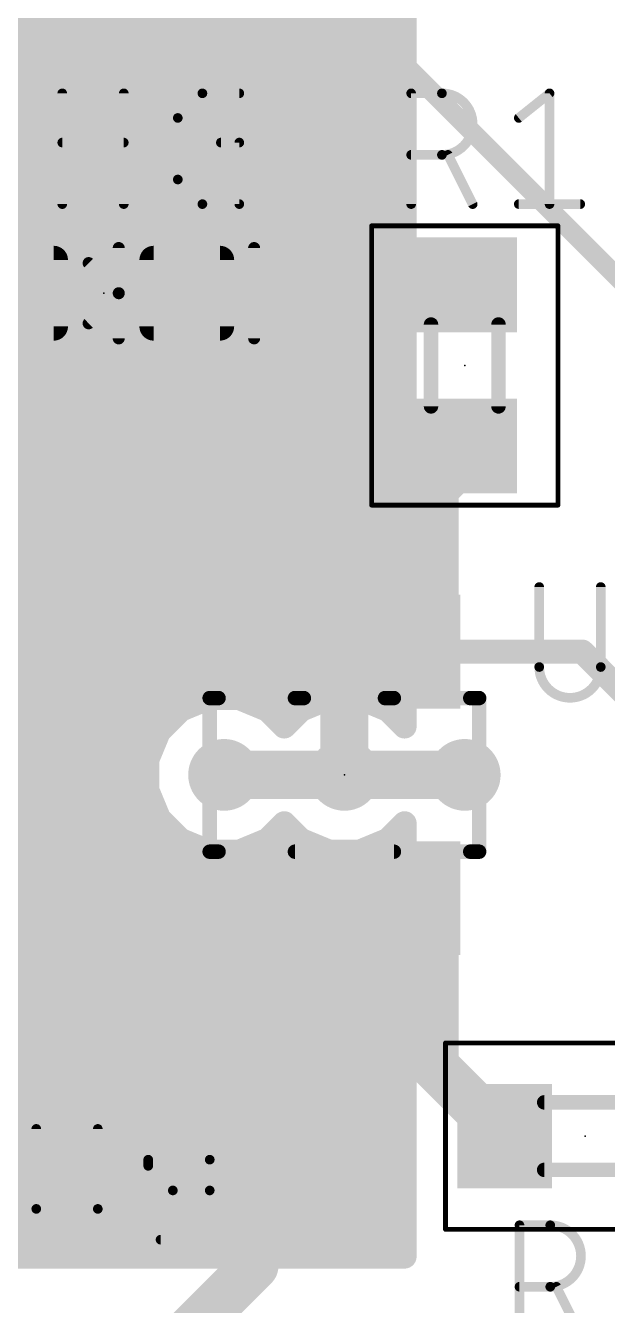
# Model space of a CAD drawing. Extents: x 0 to 102, y 0 to 61.
# Drawn here: x 18.23 to 24.37, y 36.31 to 49.81 of the extents above; entities that cross this region are included whole.
import ezdxf

# ---------------------------------------------------------------- set-up
doc = ezdxf.new("R2010")
doc.units = 0
for name, color, linetype in [('1', 12, 'CONTINUOUS'), ('15', 30, 'CONTINUOUS'), ('16', 132, 'CONTINUOUS'), ('18', 110, 'CONTINUOUS'), ('21', 253, 'CONTINUOUS'), ('23', 53, 'CONTINUOUS'), ('25', 253, 'CONTINUOUS'), ('39', 12, 'CONTINUOUS'), ('51', 253, 'CONTINUOUS')]:
    doc.layers.add(name, color=color, linetype=linetype)

# ---------------------------------------------------------------- blocks, each defined once
blk = doc.blocks.new('RECT160000X160000R30')
at = {"const_width": 0.15}
blk.add_lwpolyline([(0.425, -0.35), (0.425, 0.35, 0.4142), (0.35, 0.425), (-0.35, 0.425, 0.4142), (-0.425, 0.35), (-0.425, -0.35, 0.4142), (-0.35, -0.425), (0.35, -0.425, 0.4142)], format="xyb", close=True, dxfattribs=at)
blk.add_solid([(-0.3754, -0.3754), (0.3754, -0.3754), (-0.3754, 0.3754), (0.3754, 0.3754)])
blk = doc.blocks.new('RECT')
blk.add_solid([(-0.5, -0.5), (0.5, -0.5), (-0.5, 0.5), (0.5, 0.5)])
blk = doc.blocks.new('ROUNDV')
at = {"const_width": 0.5}
blk.add_lwpolyline([(0, -0.25, 1), (0, 0.25, 1), (0, -0.25)], format="xyb", dxfattribs=at)

msp = doc.modelspace()

# ---------------------------------------------------------------- linework, layer by layer
at = {"layer": '1'}
for points, const_width in [([(18.173, 46.99), (17.907, 46.724)], 0.254), ([(22.86, 47.078), (19.927, 46.99)], 0.254), ([(22.9235, 45.3145), (22.86, 45.378)], 0.508), ([(22.9235, 45.3145), (22.54, 44.931)], 0.508), ([(18.415, 42.799), (18.415, 45.085)], 0.3048), ([(18.415, 45.085), (20.828, 45.085)], 0.3048), ([(20.828, 45.085), (20.828, 44.2164)], 0.3048), ([(22.54, 43.21), (22.54, 44.931)], 0.508), ([(18.415, 44.8056), (20.828, 44.8056)], 0.3048), ([(20.64, 44.13), (20.32, 44.45)], 0.508), ([(18.415, 44.5008), (20.828, 44.5008)], 0.3048), ([(18.415, 44.196), (20.2354, 44.196)], 0.3048), ([(20.1155, 44.1352), (20.0398, 44.0595)], 0.3048), ([(20.2081, 44.1887), (20.1155, 44.1352)], 0.3048), ([(20.3115, 44.2164), (20.2081, 44.1887)], 0.3048), ([(20.64, 44.2164), (20.3115, 44.2164)], 0.3048), ([(20.64, 43.21), (20.64, 44.13)], 0.508), ([(20.828, 44.2164), (20.64, 44.2164)], 0.3048), ([(20.64, 44.2164), (20.64, 43.21)], 0.3048), ([(20.64, 43.21), (20.64, 44.2164)], 0.3048), ([(20.64, 44.196), (20.64, 44.196)], 0.3048), ([(20.0398, 44.0595), (19.9863, 43.9669)], 0.3048), ([(18.415, 43.8912), (19.966, 43.8912)], 0.3048), ([(19.9863, 43.9669), (19.9586, 43.8635)], 0.3048), ([(19.9586, 43.8635), (19.9586, 43.21)], 0.3048), ([(20.64, 43.8912), (20.64, 43.8912)], 0.3048), ([(18.415, 43.5864), (19.9586, 43.5864)], 0.3048), ([(20.64, 43.5864), (20.64, 43.5864)], 0.3048), ([(21.59, 43.21), (21.59, 41.91)], 0.508), ([(18.415, 43.2816), (19.9586, 43.2816)], 0.3048), ([(19.9586, 43.21), (20.64, 43.21)], 0.3048), ([(20.64, 43.21), (19.9586, 43.21)], 0.3048), ([(19.9586, 43.21), (19.9586, 42.799)], 0.3048), ([(20.64, 43.2816), (20.64, 43.2816)], 0.3048), ([(20.64, 43.21), (20.64, 43.21)], 0.3048), ([(20.64, 43.21), (20.64, 43.21)], 0.3048), ([(22.54, 43.21), (24.1, 43.21)], 0.254), ([(24.1, 43.21), (25.4, 41.91)], 0.254), ([(18.415, 42.9768), (19.9586, 42.9768)], 0.3048), ([(19.9586, 42.799), (18.415, 42.799)], 0.3048), ([(21.59, 41.91), (20.32, 41.91)], 0.508), ([(21.59, 41.91), (22.86, 41.91)], 0.508), ([(17.907, 40.61), (20.64, 40.61)], 0.508), ([(20.64, 36.73), (20.64, 40.61)], 0.508), ([(22.54, 40.61), (22.54, 38.84)], 0.508), ([(22.54, 38.84), (23.28, 38.1)], 0.508), ([(20.64, 36.73), (19.47, 35.56)], 0.508)]:
    msp.add_lwpolyline(points, dxfattribs=dict(at, const_width=const_width))
for points, const_width in [([(18.2179, 46.9451, 1), (18.1281, 47.0349)], 0.127), ([(19.9251, 47.0535, 1), (19.9289, 46.9265)], 0.127), ([(22.8619, 47.0145, 1), (22.8581, 47.1415)], 0.127), ([(22.9498, 45.4678, 1), (22.7702, 45.2882)], 0.254), ([(23.0133, 45.2247, 1), (22.8337, 45.4043)], 0.254), ([(22.8337, 45.2247, 1), (23.0133, 45.4043)], 0.254), ([(18.4912, 45.085, 1), (18.3388, 45.085)], 0.1524), ([(18.415, 45.1612, 1), (18.415, 45.0088)], 0.1524), ([(20.9042, 45.085, 1), (20.7518, 45.085)], 0.1524), ([(20.828, 45.0088, 1), (20.828, 45.1612)], 0.1524), ([(22.667, 44.931, 1), (22.413, 44.931)], 0.254), ([(22.4502, 45.0208, 1), (22.6298, 44.8412)], 0.254), ([(18.415, 44.8818, 1), (18.415, 44.7294)], 0.1524), ([(20.828, 44.7294, 1), (20.828, 44.8818)], 0.1524), ([(20.4098, 44.5398, 1), (20.2302, 44.3602)], 0.254), ([(18.415, 44.577, 1), (18.415, 44.4246)], 0.1524), ([(20.828, 44.4246, 1), (20.828, 44.577)], 0.1524), ([(18.415, 44.2722, 1), (18.415, 44.1198)], 0.1524), ([(20.0774, 44.2012, 1), (20.1536, 44.0692)], 0.1524), ([(20.1693, 44.0813, 1), (20.0616, 44.1891)], 0.1524), ([(20.1884, 44.2623, 1), (20.2279, 44.1151)], 0.1524), ([(20.2462, 44.1227, 1), (20.17, 44.2547)], 0.1524), ([(20.3115, 44.2926, 1), (20.3115, 44.1402)], 0.1524), ([(20.2354, 44.1198, 1), (20.2354, 44.2722)], 0.1524), ([(20.3312, 44.1428, 1), (20.2918, 44.29)], 0.1524), ([(20.767, 44.13, 1), (20.513, 44.13)], 0.254), ([(20.5502, 44.0402, 1), (20.7298, 44.2198)], 0.254), ([(20.64, 44.2926, 1), (20.64, 44.1402)], 0.1524), ([(20.7162, 44.2164, 1), (20.5638, 44.2164)], 0.1524), ([(20.7162, 44.2164, 1), (20.5638, 44.2164)], 0.1524), ([(20.64, 44.2722, 1), (20.64, 44.1198)], 0.1524), ([(20.64, 44.1402, 1), (20.64, 44.2926)], 0.1524), ([(20.64, 44.1198, 1), (20.64, 44.2722)], 0.1524), ([(20.7518, 44.2164, 1), (20.9042, 44.2164)], 0.1524), ([(20.828, 44.1402, 1), (20.828, 44.2926)], 0.1524), ([(19.9859, 44.1134, 1), (20.0937, 44.0057)], 0.1524), ([(20.1058, 44.0214, 1), (19.9738, 44.0976)], 0.1524), ([(18.415, 43.9674, 1), (18.415, 43.815)], 0.1524), ([(20.0348, 43.8635, 1), (19.8824, 43.8635)], 0.1524), ([(19.9203, 44.005, 1), (20.0523, 43.9288)], 0.1524), ([(20.0599, 43.9471, 1), (19.9127, 43.9866)], 0.1524), ([(19.966, 43.815, 1), (19.966, 43.9674)], 0.1524), ([(20.64, 43.9674, 1), (20.64, 43.815)], 0.1524), ([(20.64, 43.815, 1), (20.64, 43.9674)], 0.1524), ([(19.885, 43.8832, 1), (20.0322, 43.8438)], 0.1524), ([(18.415, 43.6626, 1), (18.415, 43.5102)], 0.1524), ([(19.9586, 43.5102, 1), (19.9586, 43.6626)], 0.1524), ([(20.64, 43.6626, 1), (20.64, 43.5102)], 0.1524), ([(20.64, 43.5102, 1), (20.64, 43.6626)], 0.1524), ([(21.717, 43.21, 1), (21.463, 43.21)], 0.254), ([(18.415, 43.3578, 1), (18.415, 43.2054)], 0.1524), ([(19.9586, 43.2862, 1), (19.9586, 43.1338)], 0.1524), ([(19.9586, 43.2862, 1), (19.9586, 43.1338)], 0.1524), ([(20.0348, 43.21, 1), (19.8824, 43.21)], 0.1524), ([(19.9586, 43.2054, 1), (19.9586, 43.3578)], 0.1524), ([(20.513, 43.21, 1), (20.767, 43.21)], 0.254), ([(20.64, 43.3578, 1), (20.64, 43.2054)], 0.1524), ([(20.64, 43.2862, 1), (20.64, 43.1338)], 0.1524), ([(20.7162, 43.21, 1), (20.5638, 43.21)], 0.1524), ([(20.64, 43.2054, 1), (20.64, 43.3578)], 0.1524), ([(20.64, 43.1338, 1), (20.64, 43.2862)], 0.1524), ([(20.64, 43.1338, 1), (20.64, 43.2862)], 0.1524), ([(20.64, 43.1338, 1), (20.64, 43.2862)], 0.1524), ([(22.413, 43.21, 1), (22.667, 43.21)], 0.254), ([(22.54, 43.2735, 1), (22.54, 43.1465)], 0.127), ([(24.1449, 43.2549, 1), (24.0551, 43.1651)], 0.127), ([(24.1, 43.1465, 1), (24.1, 43.2735)], 0.127), ([(19.8824, 43.21, 1), (20.0348, 43.21)], 0.1524), ([(20.5638, 43.21, 1), (20.7162, 43.21)], 0.1524), ([(20.5638, 43.21, 1), (20.7162, 43.21)], 0.1524), ([(20.5638, 43.21, 1), (20.7162, 43.21)], 0.1524), ([(18.415, 43.053, 1), (18.415, 42.9006)], 0.1524), ([(19.9586, 42.9006, 1), (19.9586, 43.053)], 0.1524), ([(18.415, 42.8752, 1), (18.415, 42.7228)], 0.1524), ([(19.9586, 42.7228, 1), (19.9586, 42.8752)], 0.1524), ([(18.3388, 42.799, 1), (18.4912, 42.799)], 0.1524), ([(19.8824, 42.799, 1), (20.0348, 42.799)], 0.1524), ([(20.32, 42.037, 1), (20.32, 41.783)], 0.254), ([(21.59, 42.037, 1), (21.59, 41.783)], 0.254), ([(21.59, 41.783, 1), (21.59, 42.037)], 0.254), ([(22.86, 41.783, 1), (22.86, 42.037)], 0.254), ([(21.463, 41.91, 1), (21.717, 41.91)], 0.254), ([(20.767, 40.61, 1), (20.513, 40.61)], 0.254), ([(20.64, 40.483, 1), (20.64, 40.737)], 0.254), ([(22.667, 40.61, 1), (22.413, 40.61)], 0.254), ([(22.6298, 38.9298, 1), (22.4502, 38.7502)], 0.254), ([(22.413, 38.84, 1), (22.667, 38.84)], 0.254), ([(23.1902, 38.0102, 1), (23.3698, 38.1898)], 0.254), ([(20.513, 36.73, 1), (20.767, 36.73)], 0.254), ([(20.7298, 36.6402, 1), (20.5502, 36.8198)], 0.254)]:
    msp.add_lwpolyline(points, format="xyb", dxfattribs=dict(at, const_width=const_width))
at = {"layer": '15', "const_width": 0.254}
for points in [[(22.225, 59.487), (22.225, 42.4205)], [(7.62, 49.784), (22.225, 49.784)], [(7.62, 49.53), (22.225, 49.53)], [(7.62, 49.276), (22.225, 49.276)], [(7.62, 49.022), (22.225, 49.022)], [(7.62, 48.768), (22.225, 48.768)], [(7.62, 48.514), (22.225, 48.514)], [(7.62, 48.26), (22.225, 48.26)], [(7.62, 48.006), (22.225, 48.006)], [(7.62, 47.752), (22.225, 47.752)], [(7.62, 47.498), (22.225, 47.498)], [(7.62, 47.244), (22.225, 47.244)], [(7.62, 46.99), (22.225, 46.99)], [(7.62, 46.736), (22.225, 46.736)], [(7.62, 46.482), (22.225, 46.482)], [(7.62, 46.228), (22.225, 46.228)], [(7.62, 45.974), (22.225, 45.974)], [(7.62, 45.72), (22.225, 45.72)], [(7.62, 45.466), (22.225, 45.466)], [(7.62, 45.212), (22.225, 45.212)], [(7.62, 44.958), (22.225, 44.958)], [(17.0205, 44.704), (22.225, 44.704)], [(17.2289, 44.45), (22.225, 44.45)], [(17.32, 44.196), (22.225, 44.196)], [(17.32, 43.942), (22.225, 43.942)], [(17.2289, 43.688), (22.225, 43.688)], [(17.0205, 43.434), (22.225, 43.434)], [(17.2289, 43.18), (22.225, 43.18)], [(17.32, 42.926), (22.225, 42.926)], [(17.32, 42.672), (20.043, 42.672)], [(20.1589, 42.72), (19.8612, 42.5967)], [(20.4811, 42.72), (20.1589, 42.72)], [(20.7788, 42.5967), (20.4811, 42.72)], [(20.597, 42.672), (21.313, 42.672)], [(21.4289, 42.72), (21.1312, 42.5967)], [(21.7511, 42.72), (21.4289, 42.72)], [(22.0488, 42.5967), (21.7511, 42.72)], [(21.867, 42.672), (22.225, 42.672)], [(19.8612, 42.5967), (19.6333, 42.3688)], [(20.955, 42.4205), (20.7788, 42.5967)], [(21.1312, 42.5967), (20.955, 42.4205)], [(22.225, 42.4205), (22.0488, 42.5967)], [(17.2289, 42.418), (19.6825, 42.418)], [(22.225, 42.4205), (22.225, 42.4205)], [(19.6333, 42.3688), (19.51, 42.0711)], [(17.0205, 42.164), (19.5485, 42.164)], [(19.51, 42.0711), (19.51, 41.7489)], [(7.62, 41.91), (19.51, 41.91)], [(19.51, 41.7489), (19.6333, 41.4512)], [(7.62, 41.656), (19.5485, 41.656)], [(19.6333, 41.4512), (19.8612, 41.2233)], [(7.62, 41.402), (19.6825, 41.402)], [(20.7788, 41.2233), (20.955, 41.3995)], [(20.955, 41.3995), (21.1312, 41.2233)], [(22.0488, 41.2233), (22.225, 41.3995)], [(22.225, 41.3995), (22.225, 41.3995)], [(22.225, 41.3995), (22.225, 36.83)], [(19.8612, 41.2233), (20.1589, 41.1)], [(20.4811, 41.1), (20.7788, 41.2233)], [(21.1312, 41.2233), (21.4289, 41.1)], [(21.7511, 41.1), (22.0488, 41.2233)], [(7.62, 41.148), (20.043, 41.148)], [(20.1589, 41.1), (20.4811, 41.1)], [(20.597, 41.148), (21.313, 41.148)], [(21.4289, 41.1), (21.7511, 41.1)], [(21.867, 41.148), (22.225, 41.148)], [(13.2105, 40.894), (22.225, 40.894)], [(13.4189, 40.64), (22.225, 40.64)], [(13.51, 40.386), (22.225, 40.386)], [(13.51, 40.132), (22.225, 40.132)], [(13.4189, 39.878), (22.225, 39.878)], [(13.2105, 39.624), (22.225, 39.624)], [(13.4189, 39.37), (22.225, 39.37)], [(13.51, 39.116), (22.225, 39.116)], [(13.51, 38.862), (22.225, 38.862)], [(13.4189, 38.608), (22.225, 38.608)], [(13.2105, 38.354), (22.225, 38.354)], [(8.89, 38.1), (22.225, 38.1)], [(9.144, 37.846), (22.225, 37.846)], [(9.398, 37.592), (22.225, 37.592)], [(9.652, 37.338), (22.225, 37.338)], [(9.906, 37.084), (22.225, 37.084)], [(22.225, 36.83), (10.16, 36.83)], [(10.16, 36.83), (22.225, 36.83)]]:
    msp.add_lwpolyline(points, dxfattribs=at)
at = {"layer": '15', "const_width": 0.127}
for points in [[(22.225, 49.7205, 1), (22.225, 49.8475)], [(22.225, 49.4665, 1), (22.225, 49.5935)], [(22.225, 49.2125, 1), (22.225, 49.3395)], [(22.225, 48.9585, 1), (22.225, 49.0855)], [(22.225, 48.7045, 1), (22.225, 48.8315)], [(22.225, 48.4505, 1), (22.225, 48.5775)], [(22.225, 48.1965, 1), (22.225, 48.3235)], [(22.225, 47.9425, 1), (22.225, 48.0695)], [(22.225, 47.6885, 1), (22.225, 47.8155)], [(22.225, 47.4345, 1), (22.225, 47.5615)], [(22.225, 47.1805, 1), (22.225, 47.3075)], [(22.225, 46.9265, 1), (22.225, 47.0535)], [(22.225, 46.6725, 1), (22.225, 46.7995)], [(22.225, 46.4185, 1), (22.225, 46.5455)], [(22.225, 46.1645, 1), (22.225, 46.2915)], [(22.225, 45.9105, 1), (22.225, 46.0375)], [(22.225, 45.6565, 1), (22.225, 45.7835)], [(22.225, 45.4025, 1), (22.225, 45.5295)], [(22.225, 45.1485, 1), (22.225, 45.2755)], [(22.225, 44.8945, 1), (22.225, 45.0215)], [(22.225, 44.6405, 1), (22.225, 44.7675)], [(22.225, 44.3865, 1), (22.225, 44.5135)], [(22.225, 44.1325, 1), (22.225, 44.2595)], [(22.225, 43.8785, 1), (22.225, 44.0055)], [(22.225, 43.6245, 1), (22.225, 43.7515)], [(22.225, 43.3705, 1), (22.225, 43.4975)], [(22.225, 43.1165, 1), (22.225, 43.2435)], [(22.225, 42.8625, 1), (22.225, 42.9895)], [(20.043, 42.6085, 1), (20.043, 42.7355)], [(20.1589, 42.7835, 1), (20.1589, 42.6565)], [(20.1832, 42.6613, 1), (20.1346, 42.7787)], [(20.5054, 42.7787, 1), (20.4568, 42.6613)], [(20.4811, 42.6565, 1), (20.4811, 42.7835)], [(20.597, 42.7355, 1), (20.597, 42.6085)], [(21.313, 42.6085, 1), (21.313, 42.7355)], [(21.4289, 42.7835, 1), (21.4289, 42.6565)], [(21.4532, 42.6613, 1), (21.4046, 42.7787)], [(21.7754, 42.7787, 1), (21.7268, 42.6613)], [(21.7511, 42.6565, 1), (21.7511, 42.7835)], [(21.867, 42.7355, 1), (21.867, 42.6085)], [(22.225, 42.6085, 1), (22.225, 42.7355)], [(19.8369, 42.6553, 1), (19.8855, 42.538)], [(19.9061, 42.5518, 1), (19.8163, 42.6416)], [(20.8237, 42.6416, 1), (20.7339, 42.5518)], [(20.7545, 42.538, 1), (20.8031, 42.6553)], [(21.1069, 42.6553, 1), (21.1555, 42.538)], [(21.1761, 42.5518, 1), (21.0863, 42.6416)], [(22.0937, 42.6416, 1), (22.0039, 42.5518)], [(22.0245, 42.538, 1), (22.0731, 42.6553)], [(19.6825, 42.3545, 1), (19.6825, 42.4815)], [(20.9101, 42.4654, 1), (20.9999, 42.3756)], [(20.9101, 42.3756, 1), (20.9999, 42.4654)], [(22.225, 42.484, 1), (22.225, 42.357)], [(22.1801, 42.3756, 1), (22.2699, 42.4654)], [(22.225, 42.357, 1), (22.225, 42.484)], [(19.5884, 42.4137, 1), (19.6782, 42.3239)], [(19.692, 42.3445, 1), (19.5746, 42.3931)], [(22.1615, 42.4205, 1), (22.2885, 42.4205)], [(19.5485, 42.1005, 1), (19.5485, 42.2275)], [(19.5735, 42.0711, 1), (19.4465, 42.0711)], [(19.4513, 42.0954, 1), (19.5687, 42.0468)], [(19.51, 41.8465, 1), (19.51, 41.9735)], [(19.5687, 41.7732, 1), (19.4513, 41.7246)], [(19.4465, 41.7489, 1), (19.5735, 41.7489)], [(19.5485, 41.5925, 1), (19.5485, 41.7195)], [(19.6782, 41.4961, 1), (19.5884, 41.4063)], [(19.5746, 41.4269, 1), (19.692, 41.4755)], [(19.6825, 41.3385, 1), (19.6825, 41.4655)], [(20.9999, 41.4444, 1), (20.9101, 41.3546)], [(20.9999, 41.3546, 1), (20.9101, 41.4444)], [(22.225, 41.463, 1), (22.225, 41.336)], [(22.2885, 41.3995, 1), (22.1615, 41.3995)], [(22.2699, 41.3546, 1), (22.1801, 41.4444)], [(22.225, 41.336, 1), (22.225, 41.463)], [(19.8855, 41.282, 1), (19.8369, 41.1646)], [(19.8163, 41.1784, 1), (19.9061, 41.2682)], [(20.7339, 41.2682, 1), (20.8237, 41.1784)], [(20.8031, 41.1646, 1), (20.7545, 41.282)], [(21.1555, 41.282, 1), (21.1069, 41.1646)], [(21.0863, 41.1784, 1), (21.1761, 41.2682)], [(22.0039, 41.2682, 1), (22.0937, 41.1784)], [(22.0731, 41.1646, 1), (22.0245, 41.282)], [(20.043, 41.0845, 1), (20.043, 41.2115)], [(20.1589, 41.1635, 1), (20.1589, 41.0365)], [(20.1346, 41.0413, 1), (20.1832, 41.1587)], [(20.4568, 41.1587, 1), (20.5054, 41.0413)], [(20.4811, 41.0365, 1), (20.4811, 41.1635)], [(20.597, 41.2115, 1), (20.597, 41.0845)], [(21.313, 41.0845, 1), (21.313, 41.2115)], [(21.4289, 41.1635, 1), (21.4289, 41.0365)], [(21.4046, 41.0413, 1), (21.4532, 41.1587)], [(21.7268, 41.1587, 1), (21.7754, 41.0413)], [(21.7511, 41.0365, 1), (21.7511, 41.1635)], [(21.867, 41.2115, 1), (21.867, 41.0845)], [(22.225, 41.0845, 1), (22.225, 41.2115)], [(22.225, 40.8305, 1), (22.225, 40.9575)], [(22.225, 40.5765, 1), (22.225, 40.7035)], [(22.225, 40.3225, 1), (22.225, 40.4495)], [(22.225, 40.0685, 1), (22.225, 40.1955)], [(22.225, 39.8145, 1), (22.225, 39.9415)], [(22.225, 39.5605, 1), (22.225, 39.6875)], [(22.225, 39.3065, 1), (22.225, 39.4335)], [(22.225, 39.0525, 1), (22.225, 39.1795)], [(22.225, 38.7985, 1), (22.225, 38.9255)], [(22.225, 38.5445, 1), (22.225, 38.6715)], [(22.225, 38.2905, 1), (22.225, 38.4175)], [(22.225, 38.0365, 1), (22.225, 38.1635)], [(22.225, 37.7825, 1), (22.225, 37.9095)], [(22.225, 37.5285, 1), (22.225, 37.6555)], [(22.225, 37.2745, 1), (22.225, 37.4015)], [(22.225, 37.0205, 1), (22.225, 37.1475)], [(22.1615, 36.83, 1), (22.2885, 36.83)], [(22.225, 36.7665, 1), (22.225, 36.8935)], [(22.225, 36.7665, 1), (22.225, 36.8935)]]:
    msp.add_lwpolyline(points, format="xyb", dxfattribs=at)
at = {"layer": '16', "const_width": 0.2032}
for points in [[(11.43, 49.53), (22.098, 49.53)], [(22.098, 49.53), (29.21, 42.418)]]:
    msp.add_lwpolyline(points, dxfattribs=at)
at = {"layer": '16', "const_width": 0.1016}
for points in [[(22.1339, 49.5659, 1), (22.0621, 49.4941)], [(22.098, 49.4792, 1), (22.098, 49.5808)]]:
    msp.add_lwpolyline(points, format="xyb", dxfattribs=at)
at = {"layer": '21'}
for points, const_width in [([(20.6375, 47.4663), (20.6375, 46.5138)], 0.127), ([(20.168, 41.1), (20.168, 42.72)], 0.1524), ([(20.168, 42.72), (20.262, 42.72)], 0.1524), ([(21.068, 42.72), (21.162, 42.72)], 0.1524), ([(22.018, 42.72), (22.112, 42.72)], 0.1524), ([(22.918, 42.72), (23.012, 42.72)], 0.1524), ([(23.012, 42.72), (23.012, 41.1)], 0.1524), ([(20.262, 41.1), (20.168, 41.1)], 0.1524), ([(22.112, 41.1), (21.068, 41.1)], 0.1524), ([(23.012, 41.1), (22.918, 41.1)], 0.1524)]:
    msp.add_lwpolyline(points, dxfattribs=dict(at, const_width=const_width))
for points, const_width in [([(20.6692, 47.4663, 1), (20.6058, 47.4663)], 0.0635), ([(20.6058, 46.5138, 1), (20.6692, 46.5138)], 0.0635), ([(20.2061, 42.72, 1), (20.1299, 42.72)], 0.0762), ([(20.168, 42.7581, 1), (20.168, 42.6819)], 0.0762), ([(20.262, 42.6819, 1), (20.262, 42.7581)], 0.0762), ([(21.068, 42.7581, 1), (21.068, 42.6819)], 0.0762), ([(21.162, 42.6819, 1), (21.162, 42.7581)], 0.0762), ([(22.018, 42.7581, 1), (22.018, 42.6819)], 0.0762), ([(22.112, 42.6819, 1), (22.112, 42.7581)], 0.0762), ([(22.918, 42.7581, 1), (22.918, 42.6819)], 0.0762), ([(23.0501, 42.72, 1), (22.9739, 42.72)], 0.0762), ([(23.012, 42.6819, 1), (23.012, 42.7581)], 0.0762), ([(20.168, 41.1381, 1), (20.168, 41.0619)], 0.0762), ([(20.262, 41.0619, 1), (20.262, 41.1381)], 0.0762), ([(21.068, 41.1381, 1), (21.068, 41.0619)], 0.0762), ([(22.112, 41.0619, 1), (22.112, 41.1381)], 0.0762), ([(22.918, 41.1381, 1), (22.918, 41.0619)], 0.0762), ([(23.012, 41.0619, 1), (23.012, 41.1381)], 0.0762), ([(20.1299, 41.1, 1), (20.2061, 41.1)], 0.0762), ([(22.9739, 41.1, 1), (23.0501, 41.1)], 0.0762)]:
    msp.add_lwpolyline(points, format="xyb", dxfattribs=dict(at, const_width=const_width))
at = {"layer": '23'}
for p in [(19.05, 46.99), (22.86, 46.228), (21.59, 41.91), (24.13, 38.1)]:
    msp.add_point(p, dxfattribs=at)
at = {"layer": '25', "const_width": 0.1016}
for points in [[(18.6128, 47.9298), (18.6128, 49.0982)], [(19.2619, 49.0982), (19.2619, 47.9298)], [(20.0916, 49.0982), (20.4811, 49.0982)], [(22.2945, 47.9298), (22.2945, 49.0982)], [(22.2945, 49.0982), (22.619, 49.0982)], [(23.4301, 48.8386), (23.7546, 49.0982)], [(23.7546, 49.0982), (23.7546, 47.9298)], [(19.832, 48.1894), (19.832, 48.8386)], [(18.6128, 48.5789), (19.2619, 48.5789)], [(20.2864, 48.5789), (20.4811, 48.5789)], [(20.4811, 48.5789), (20.4811, 47.9298)], [(22.619, 48.4491), (22.2945, 48.4491)], [(22.9436, 47.9298), (22.6839, 48.4491)], [(20.4811, 47.9298), (20.0916, 47.9298)], [(23.4301, 47.9298), (24.0792, 47.9298)], [(23.646, 43.8912), (23.646, 43.0474)], [(24.2951, 43.0474), (24.2951, 43.8912)], [(18.3388, 38.1762), (18.3388, 37.3324)], [(18.9879, 37.3324), (18.9879, 38.1762)], [(19.5199, 37.7867), (19.5199, 37.8516)], [(20.169, 37.8516), (20.169, 37.5271)], [(20.169, 37.5271), (19.7795, 37.5271)], [(23.4375, 35.9918), (23.4375, 37.1602)], [(23.4375, 37.1602), (23.762, 37.1602)], [(23.762, 36.5111), (23.4375, 36.5111)], [(24.0866, 35.9918), (23.8269, 36.5111)]]:
    msp.add_lwpolyline(points, dxfattribs=at)
at = {"layer": '25'}
for points, const_width in [([(18.6382, 49.0982, 1), (18.5874, 49.0982)], 0.0508), ([(19.2873, 49.0982, 1), (19.2365, 49.0982)], 0.0508), ([(20.0916, 49.0982, 0.4142), (19.832, 48.8386)], 0.1016), ([(20.0916, 49.1236, 1), (20.0916, 49.0728)], 0.0508), ([(20.0916, 49.0728, 1), (20.0916, 49.1236)], 0.0508), ([(20.4811, 49.0728, 1), (20.4811, 49.1236)], 0.0508), ([(22.3199, 49.0982, 1), (22.2691, 49.0982)], 0.0508), ([(22.2945, 49.1236, 1), (22.2945, 49.0728)], 0.0508), ([(22.619, 48.4491, 1), (22.619, 49.0982)], 0.1016), ([(22.619, 49.1236, 1), (22.619, 49.0728)], 0.0508), ([(22.619, 49.0728, 1), (22.619, 49.1236)], 0.0508), ([(23.78, 49.0982, 1), (23.7292, 49.0982)], 0.0508), ([(23.7705, 49.0784, 1), (23.7388, 49.118)], 0.0508), ([(19.8574, 48.8386, 1), (19.8066, 48.8386)], 0.0508), ([(19.8066, 48.8386, 1), (19.8574, 48.8386)], 0.0508), ([(23.4142, 48.8584, 1), (23.446, 48.8187)], 0.0508), ([(18.6128, 48.6043, 1), (18.6128, 48.5535)], 0.0508), ([(19.2619, 48.5535, 1), (19.2619, 48.6043)], 0.0508), ([(20.2864, 48.6043, 1), (20.2864, 48.5535)], 0.0508), ([(20.5065, 48.5789, 1), (20.4557, 48.5789)], 0.0508), ([(20.4811, 48.5535, 1), (20.4811, 48.6043)], 0.0508), ([(22.2945, 48.4745, 1), (22.2945, 48.4237)], 0.0508), ([(22.619, 48.4745, 1), (22.619, 48.4237)], 0.0508), ([(22.619, 48.4237, 1), (22.619, 48.4745)], 0.0508), ([(22.7066, 48.4604, 1), (22.6612, 48.4377)], 0.0508), ([(19.832, 48.1894, 0.4142), (20.0916, 47.9298)], 0.1016), ([(19.8574, 48.1894, 1), (19.8066, 48.1894)], 0.0508), ([(19.8066, 48.1894, 1), (19.8574, 48.1894)], 0.0508), ([(18.5874, 47.9298, 1), (18.6382, 47.9298)], 0.0508), ([(19.2365, 47.9298, 1), (19.2873, 47.9298)], 0.0508), ([(20.0916, 47.9552, 1), (20.0916, 47.9044)], 0.0508), ([(20.0916, 47.9044, 1), (20.0916, 47.9552)], 0.0508), ([(20.4557, 47.9298, 1), (20.5065, 47.9298)], 0.0508), ([(20.4811, 47.9044, 1), (20.4811, 47.9552)], 0.0508), ([(22.2691, 47.9298, 1), (22.3199, 47.9298)], 0.0508), ([(22.9208, 47.9184, 1), (22.9663, 47.9412)], 0.0508), ([(23.4301, 47.9552, 1), (23.4301, 47.9044)], 0.0508), ([(23.7292, 47.9298, 1), (23.78, 47.9298)], 0.0508), ([(24.0792, 47.9044, 1), (24.0792, 47.9552)], 0.0508), ([(23.6714, 43.8912, 1), (23.6206, 43.8912)], 0.0508), ([(24.3205, 43.8912, 1), (24.2697, 43.8912)], 0.0508), ([(23.646, 43.0474, 1), (24.2951, 43.0474)], 0.1016), ([(23.6714, 43.0474, 1), (23.6206, 43.0474)], 0.0508), ([(23.6206, 43.0474, 1), (23.6714, 43.0474)], 0.0508), ([(24.3205, 43.0474, 1), (24.2697, 43.0474)], 0.0508), ([(24.2697, 43.0474, 1), (24.3205, 43.0474)], 0.0508), ([(18.3642, 38.1762, 1), (18.3134, 38.1762)], 0.0508), ([(19.0133, 38.1762, 1), (18.9625, 38.1762)], 0.0508), ([(20.169, 37.8516, 1), (19.5199, 37.8516)], 0.1016), ([(19.5453, 37.8516, 1), (19.4945, 37.8516)], 0.0508), ([(19.4945, 37.8516, 1), (19.5453, 37.8516)], 0.0508), ([(19.5199, 37.7867, 0.4142), (19.7795, 37.5271)], 0.1016), ([(19.5453, 37.7867, 1), (19.4945, 37.7867)], 0.0508), ([(19.4945, 37.7867, 1), (19.5453, 37.7867)], 0.0508), ([(20.1944, 37.8516, 1), (20.1436, 37.8516)], 0.0508), ([(20.1436, 37.8516, 1), (20.1944, 37.8516)], 0.0508), ([(19.6497, 37.0078, 0.4142), (20.169, 37.5271)], 0.1016), ([(19.7795, 37.5525, 1), (19.7795, 37.5017)], 0.0508), ([(19.7795, 37.5017, 1), (19.7795, 37.5525)], 0.0508), ([(20.1944, 37.5271, 1), (20.1436, 37.5271)], 0.0508), ([(20.1436, 37.5271, 1), (20.1944, 37.5271)], 0.0508), ([(20.169, 37.5017, 1), (20.169, 37.5525)], 0.0508), ([(18.3388, 37.3324, 1), (18.9879, 37.3324)], 0.1016), ([(18.3642, 37.3324, 1), (18.3134, 37.3324)], 0.0508), ([(18.3134, 37.3324, 1), (18.3642, 37.3324)], 0.0508), ([(19.0133, 37.3324, 1), (18.9625, 37.3324)], 0.0508), ([(18.9625, 37.3324, 1), (19.0133, 37.3324)], 0.0508), ([(23.4629, 37.1602, 1), (23.4121, 37.1602)], 0.0508), ([(23.4375, 37.1856, 1), (23.4375, 37.1348)], 0.0508), ([(23.762, 36.5111, 1), (23.762, 37.1602)], 0.1016), ([(23.762, 37.1856, 1), (23.762, 37.1348)], 0.0508), ([(23.762, 37.1348, 1), (23.762, 37.1856)], 0.0508), ([(19.6497, 37.0332, 1), (19.6497, 36.9824)], 0.0508), ([(23.4375, 36.5365, 1), (23.4375, 36.4857)], 0.0508), ([(23.762, 36.5365, 1), (23.762, 36.4857)], 0.0508), ([(23.762, 36.4857, 1), (23.762, 36.5365)], 0.0508), ([(23.8496, 36.5224, 1), (23.8042, 36.4997)], 0.0508)]:
    msp.add_lwpolyline(points, format="xyb", dxfattribs=dict(at, const_width=const_width))
at = {"layer": '39', "const_width": 0.0508}
for points in [[(21.877, 44.755), (21.877, 47.701)], [(21.877, 47.701), (23.843, 47.701)], [(23.843, 47.701), (23.843, 44.755)], [(23.843, 44.755), (21.877, 44.755)], [(22.657, 37.117), (22.657, 39.083)], [(22.657, 39.083), (25.603, 39.083)], [(25.603, 37.117), (22.657, 37.117)]]:
    msp.add_lwpolyline(points, dxfattribs=at)
at = {"layer": '39', "const_width": 0.0254}
for points in [[(21.8897, 47.701, 1), (21.8643, 47.701)], [(21.877, 47.7137, 1), (21.877, 47.6883)], [(23.8557, 47.701, 1), (23.8303, 47.701)], [(23.843, 47.6883, 1), (23.843, 47.7137)], [(21.877, 44.7677, 1), (21.877, 44.7423)], [(21.8643, 44.755, 1), (21.8897, 44.755)], [(23.8303, 44.755, 1), (23.8557, 44.755)], [(23.843, 44.7423, 1), (23.843, 44.7677)], [(22.6697, 39.083, 1), (22.6443, 39.083)], [(22.657, 39.0957, 1), (22.657, 39.0703)], [(22.657, 37.1297, 1), (22.657, 37.1043)], [(22.6443, 37.117, 1), (22.6697, 37.117)]]:
    msp.add_lwpolyline(points, format="xyb", dxfattribs=at)
at = {"layer": '51'}
for points, const_width in [([(19.2088, 47.4663), (19.2088, 46.99)], 0.127), ([(19.2088, 46.99), (18.8912, 47.3075)], 0.127), ([(19.2088, 46.99), (18.8912, 46.6725)], 0.127), ([(19.2088, 46.99), (19.2088, 46.5138)], 0.127), ([(22.504, 46.66), (22.504, 45.796)], 0.1524), ([(23.216, 45.796), (23.216, 46.66)], 0.1524), ([(20.168, 42.72), (23.012, 42.72)], 0.1524), ([(23.012, 41.1), (20.168, 41.1)], 0.1524), ([(24.562, 38.456), (23.698, 38.456)], 0.1524), ([(23.698, 37.744), (24.562, 37.744)], 0.1524)]:
    msp.add_lwpolyline(points, dxfattribs=dict(at, const_width=const_width))
for points, const_width in [([(19.2405, 47.4663, 1), (19.177, 47.4663)], 0.0635), ([(18.9137, 47.33, 1), (18.8688, 47.285)], 0.0635), ([(19.2405, 46.99, 1), (19.177, 46.99)], 0.0635), ([(19.177, 46.99, 1), (19.2405, 46.99)], 0.0635), ([(19.2312, 46.9675, 1), (19.1863, 47.0125)], 0.0635), ([(19.1863, 46.9675, 1), (19.2312, 47.0125)], 0.0635), ([(18.8688, 46.695, 1), (18.9137, 46.65)], 0.0635), ([(22.5421, 46.66, 1), (22.4659, 46.66)], 0.0762), ([(23.2541, 46.66, 1), (23.1779, 46.66)], 0.0762), ([(19.177, 46.5138, 1), (19.2405, 46.5138)], 0.0635), ([(22.4659, 45.796, 1), (22.5421, 45.796)], 0.0762), ([(23.1779, 45.796, 1), (23.2541, 45.796)], 0.0762), ([(20.168, 42.7581, 1), (20.168, 42.6819)], 0.0762), ([(23.012, 42.6819, 1), (23.012, 42.7581)], 0.0762), ([(20.168, 41.1381, 1), (20.168, 41.0619)], 0.0762), ([(23.012, 41.0619, 1), (23.012, 41.1381)], 0.0762), ([(23.698, 38.4941, 1), (23.698, 38.4179)], 0.0762), ([(23.698, 37.7821, 1), (23.698, 37.7059)], 0.0762)]:
    msp.add_lwpolyline(points, format="xyb", dxfattribs=dict(at, const_width=const_width))

# ---------------------------------------------------------------- block references
at = {"layer": '1', "yscale": 1.1}
for p, rotation in [((22.86, 47.078), 90), ((22.86, 45.378), 90), ((23.28, 38.1), 180)]:
    msp.add_blockref('RECT', p, dxfattribs=dict(at, rotation=rotation))
at = {"layer": '1', "rotation": 270}
for p in [(18.173, 46.99), (19.927, 46.99)]:
    msp.add_blockref('RECT160000X160000R30', p, dxfattribs=at)
at = {"layer": '1', "xscale": 0.55, "yscale": 1.2, "rotation": 180}
for p in [(20.64, 43.21), (21.59, 43.21), (22.54, 43.21), (20.64, 40.61), (22.54, 40.61)]:
    msp.add_blockref('RECT', p, dxfattribs=at)
at = {"layer": '18', "xscale": 0.7564, "yscale": 0.7564}
for p in [(19.05, 44.45), (19.05, 44.45), (20.32, 44.45), (20.32, 44.45), (19.05, 43.18), (19.05, 43.18), (20.32, 41.91), (20.32, 41.91), (21.59, 41.91), (21.59, 41.91), (22.86, 41.91), (22.86, 41.91)]:
    msp.add_blockref('ROUNDV', p, dxfattribs=at)
at = {"layer": '51'}
for p, xscale, yscale, rotation in [((22.86, 46.863), 0.4064, 0.8636, 90), ((22.86, 45.593), 0.4064, 0.8636, 90), ((20.64, 43.085), 0.5, 0.65, 180), ((21.59, 43.085), 0.5, 0.65, 180), ((22.54, 43.085), 0.5, 0.65, 180), ((20.64, 40.735), 0.5, 0.65, 180), ((22.54, 40.735), 0.5, 0.65, 180), ((23.495, 38.1), 0.4064, 0.8636, 180)]:
    msp.add_blockref('RECT', p, dxfattribs=dict(at, xscale=xscale, yscale=yscale, rotation=rotation))

doc.saveas('drawing.dxf')
